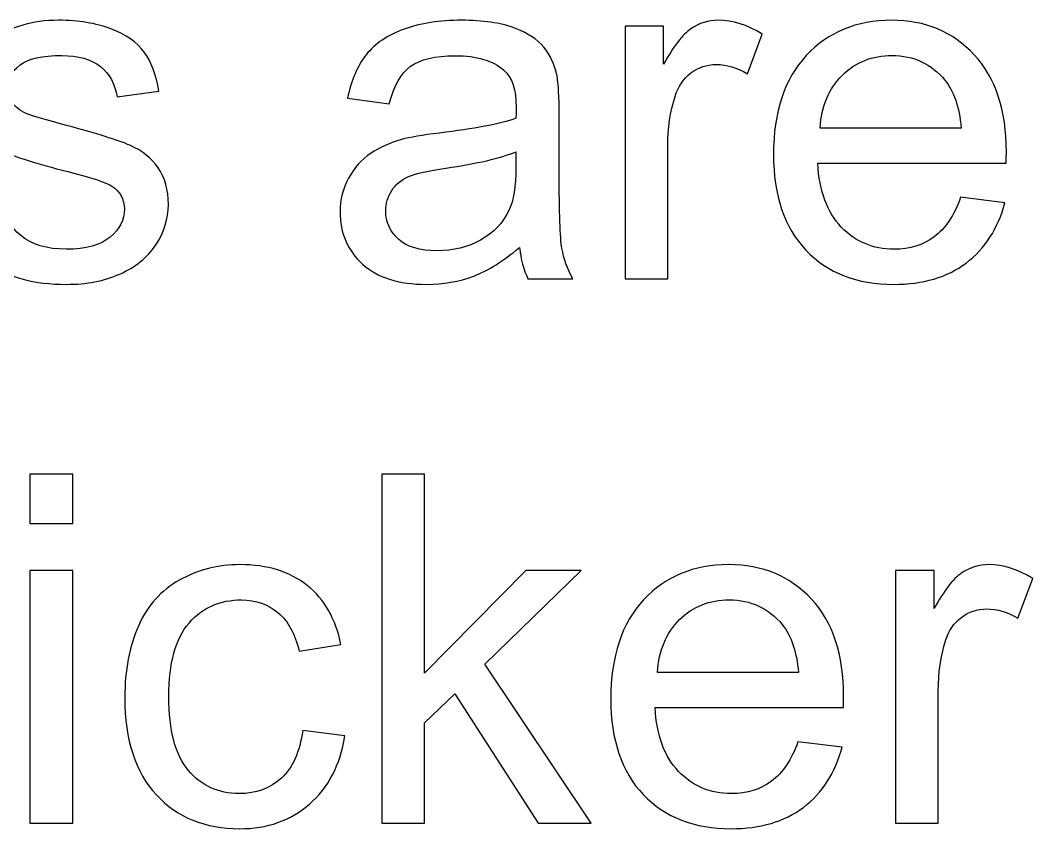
# Model space of a CAD drawing. Header units: centimetres. Extents: x -24.8 to 34.2, y -10 to 25.5.
# Drawn here: x -2.741 to -0.981, y 9.711 to 11.115 of the extents above; entities that cross this region are included whole.
import ezdxf

# ---------------------------------------------------------------- set-up
doc = ezdxf.new("R2010")
doc.units = ezdxf.units.CM
doc.header["$MEASUREMENT"] = 0
doc.layers.add('Layer 1', color=7, linetype='Continuous')

msp = doc.modelspace()

# ---------------------------------------------------------------- linework, layer by layer
at = {"layer": 'Layer 1', "color": 250}
for points, knots in [([(-2.84768, 10.79744), (-2.84768, 10.79744), (-2.77417, 10.80901), (-2.77417, 10.80901), (-2.77417, 10.80901), (-2.77007, 10.77952), (-2.7585, 10.75694), (-2.73959, 10.74114), (-2.73959, 10.74114), (-2.72083, 10.72548), (-2.69444, 10.71757), (-2.66043, 10.71757), (-2.66043, 10.71757), (-2.62628, 10.71757), (-2.60088, 10.72463), (-2.58437, 10.73846), (-2.58437, 10.73846), (-2.56786, 10.75243), (-2.55954, 10.7688), (-2.55954, 10.78742), (-2.55954, 10.78742), (-2.55954, 10.80436), (-2.56688, 10.81748), (-2.58155, 10.82722), (-2.58155, 10.82722), (-2.59171, 10.83385), (-2.61711, 10.84217), (-2.65761, 10.85233), (-2.65761, 10.85233), (-2.71208, 10.86616), (-2.75004, 10.87802), (-2.77106, 10.88817), (-2.77106, 10.88817), (-2.79209, 10.89819), (-2.80817, 10.91216), (-2.81904, 10.92994), (-2.81904, 10.92994), (-2.8299, 10.94772), (-2.83541, 10.96734), (-2.83541, 10.98879), (-2.83541, 10.98879), (-2.83541, 11.0084), (-2.83089, 11.02646), (-2.82186, 11.04311), (-2.82186, 11.04311), (-2.81297, 11.05991), (-2.8007, 11.07373), (-2.78531, 11.08474), (-2.78531, 11.08474), (-2.77374, 11.09321), (-2.75794, 11.10055), (-2.73804, 11.10647), (-2.73804, 11.10647), (-2.718, 11.1124), (-2.69656, 11.11536), (-2.6737, 11.11536), (-2.6737, 11.11536), (-2.63927, 11.11536), (-2.60907, 11.11028), (-2.58296, 11.1004), (-2.58296, 11.1004), (-2.55686, 11.09053), (-2.53767, 11.07712), (-2.52525, 11.06019), (-2.52525, 11.06019), (-2.51283, 11.04311), (-2.50436, 11.02054), (-2.49971, 10.99217), (-2.49971, 10.99217), (-2.49971, 10.99217), (-2.57238, 10.98215), (-2.57238, 10.98215), (-2.57238, 10.98215), (-2.57577, 11.00473), (-2.58536, 11.02237), (-2.60117, 11.03507), (-2.60117, 11.03507), (-2.61697, 11.04777), (-2.63941, 11.05412), (-2.66833, 11.05412), (-2.66833, 11.05412), (-2.70248, 11.05412), (-2.72689, 11.04848), (-2.74143, 11.03719), (-2.74143, 11.03719), (-2.7561, 11.0259), (-2.76344, 11.01263), (-2.76344, 10.99754), (-2.76344, 10.99754), (-2.76344, 10.9878), (-2.76034, 10.97919), (-2.75427, 10.97143), (-2.75427, 10.97143), (-2.7482, 10.96339), (-2.73875, 10.9569), (-2.72577, 10.95153), (-2.72577, 10.95153), (-2.71829, 10.94885), (-2.69641, 10.9425), (-2.66001, 10.93262), (-2.66001, 10.93262), (-2.60737, 10.91851), (-2.57069, 10.90708), (-2.54994, 10.89805), (-2.54994, 10.89805), (-2.52906, 10.88916), (-2.51269, 10.87604), (-2.50084, 10.85897), (-2.50084, 10.85897), (-2.48898, 10.84189), (-2.48306, 10.82072), (-2.48306, 10.79532), (-2.48306, 10.79532), (-2.48306, 10.77049), (-2.49039, 10.74721), (-2.50479, 10.72519), (-2.50479, 10.72519), (-2.51932, 10.70332), (-2.54021, 10.68639), (-2.56744, 10.67439), (-2.56744, 10.67439), (-2.59467, 10.6624), (-2.62558, 10.65647), (-2.66001, 10.65647), (-2.66001, 10.65647), (-2.71716, 10.65647), (-2.76062, 10.66833), (-2.79054, 10.69203), (-2.79054, 10.69203), (-2.82045, 10.71574), (-2.8395, 10.75087), (-2.84768, 10.79744)], [0, 0, 0, 0, 0.030303, 0.030303, 0.030303, 0.030303, 0.0606061, 0.0606061, 0.0606061, 0.0606061, 0.0909091, 0.0909091, 0.0909091, 0.0909091, 0.1212121, 0.1212121, 0.1212121, 0.1212121, 0.1515152, 0.1515152, 0.1515152, 0.1515152, 0.1818182, 0.1818182, 0.1818182, 0.1818182, 0.2121212, 0.2121212, 0.2121212, 0.2121212, 0.2424242, 0.2424242, 0.2424242, 0.2424242, 0.2727273, 0.2727273, 0.2727273, 0.2727273, 0.3030303, 0.3030303, 0.3030303, 0.3030303, 0.3333333, 0.3333333, 0.3333333, 0.3333333, 0.3636364, 0.3636364, 0.3636364, 0.3636364, 0.3939394, 0.3939394, 0.3939394, 0.3939394, 0.4242424, 0.4242424, 0.4242424, 0.4242424, 0.4545455, 0.4545455, 0.4545455, 0.4545455, 0.4848485, 0.4848485, 0.4848485, 0.4848485, 0.5151515, 0.5151515, 0.5151515, 0.5151515, 0.5454545, 0.5454545, 0.5454545, 0.5454545, 0.5757576, 0.5757576, 0.5757576, 0.5757576, 0.6060606, 0.6060606, 0.6060606, 0.6060606, 0.6363636, 0.6363636, 0.6363636, 0.6363636, 0.6666667, 0.6666667, 0.6666667, 0.6666667, 0.6969697, 0.6969697, 0.6969697, 0.6969697, 0.7272727, 0.7272727, 0.7272727, 0.7272727, 0.7575758, 0.7575758, 0.7575758, 0.7575758, 0.7878788, 0.7878788, 0.7878788, 0.7878788, 0.8181818, 0.8181818, 0.8181818, 0.8181818, 0.8484848, 0.8484848, 0.8484848, 0.8484848, 0.8787879, 0.8787879, 0.8787879, 0.8787879, 0.9090909, 0.9090909, 0.9090909, 0.9090909, 0.9393939, 0.9393939, 0.9393939, 0.9393939, 0.969697, 0.969697, 0.969697, 0.969697, 1, 1, 1, 1]), ([(-1.8729, 10.72054), (-1.90055, 10.69711), (-1.92708, 10.6806), (-1.95248, 10.67087), (-1.95248, 10.67087), (-1.97802, 10.66127), (-2.0054, 10.65647), (-2.03461, 10.65647), (-2.03461, 10.65647), (-2.08287, 10.65647), (-2.11984, 10.66818), (-2.1458, 10.69175), (-2.1458, 10.69175), (-2.17163, 10.71532), (-2.18461, 10.74551), (-2.18461, 10.78206), (-2.18461, 10.78206), (-2.18461, 10.80365), (-2.17981, 10.82326), (-2.16993, 10.84104), (-2.16993, 10.84104), (-2.1602, 10.85882), (-2.14736, 10.87308), (-2.13155, 10.8838), (-2.13155, 10.8838), (-2.11561, 10.89452), (-2.09783, 10.90271), (-2.07793, 10.90821), (-2.07793, 10.90821), (-2.0634, 10.91202), (-2.04138, 10.91583), (-2.01189, 10.91936), (-2.01189, 10.91936), (-1.95178, 10.92656), (-1.90747, 10.93502), (-1.87911, 10.94504), (-1.87911, 10.94504), (-1.87882, 10.9552), (-1.87868, 10.96169), (-1.87868, 10.96437), (-1.87868, 10.96437), (-1.87868, 10.99471), (-1.88574, 11.01616), (-1.89985, 11.02844), (-1.89985, 11.02844), (-1.91876, 11.04537), (-1.94712, 11.0537), (-1.98452, 11.0537), (-1.98452, 11.0537), (-2.01951, 11.0537), (-2.04533, 11.04763), (-2.06213, 11.03535), (-2.06213, 11.03535), (-2.07878, 11.02308), (-2.09105, 11.00135), (-2.0991, 10.97016), (-2.0991, 10.97016), (-2.0991, 10.97016), (-2.17177, 10.98018), (-2.17177, 10.98018), (-2.17177, 10.98018), (-2.16514, 11.01122), (-2.15427, 11.03648), (-2.13917, 11.05553), (-2.13917, 11.05553), (-2.12407, 11.07472), (-2.10206, 11.08954), (-2.07341, 11.09984), (-2.07341, 11.09984), (-2.04477, 11.11014), (-2.01161, 11.11536), (-1.97379, 11.11536), (-1.97379, 11.11536), (-1.93626, 11.11536), (-1.90592, 11.11085), (-1.88249, 11.1021), (-1.88249, 11.1021), (-1.85907, 11.09321), (-1.84185, 11.0822), (-1.83071, 11.0688), (-1.83071, 11.0688), (-1.8197, 11.05539), (-1.81208, 11.0386), (-1.80756, 11.01814), (-1.80756, 11.01814), (-1.80516, 11.00544), (-1.80389, 10.98258), (-1.80389, 10.94956), (-1.80389, 10.94956), (-1.80389, 10.94956), (-1.80389, 10.85036), (-1.80389, 10.85036), (-1.80389, 10.85036), (-1.80389, 10.78107), (-1.80234, 10.73733), (-1.7991, 10.71913), (-1.7991, 10.71913), (-1.79599, 10.70078), (-1.78964, 10.68314), (-1.78033, 10.66635), (-1.78033, 10.66635), (-1.78033, 10.66635), (-1.85808, 10.66635), (-1.85808, 10.66635), (-1.85808, 10.66635), (-1.8657, 10.68173), (-1.87078, 10.69979), (-1.8729, 10.72054)], [0, 0, 0, 0, 0.037037, 0.037037, 0.037037, 0.037037, 0.0740741, 0.0740741, 0.0740741, 0.0740741, 0.1111111, 0.1111111, 0.1111111, 0.1111111, 0.1481481, 0.1481481, 0.1481481, 0.1481481, 0.1851852, 0.1851852, 0.1851852, 0.1851852, 0.2222222, 0.2222222, 0.2222222, 0.2222222, 0.2592593, 0.2592593, 0.2592593, 0.2592593, 0.2962963, 0.2962963, 0.2962963, 0.2962963, 0.3333333, 0.3333333, 0.3333333, 0.3333333, 0.3703704, 0.3703704, 0.3703704, 0.3703704, 0.4074074, 0.4074074, 0.4074074, 0.4074074, 0.4444444, 0.4444444, 0.4444444, 0.4444444, 0.4814815, 0.4814815, 0.4814815, 0.4814815, 0.5185185, 0.5185185, 0.5185185, 0.5185185, 0.5555556, 0.5555556, 0.5555556, 0.5555556, 0.5925926, 0.5925926, 0.5925926, 0.5925926, 0.6296296, 0.6296296, 0.6296296, 0.6296296, 0.6666667, 0.6666667, 0.6666667, 0.6666667, 0.7037037, 0.7037037, 0.7037037, 0.7037037, 0.7407407, 0.7407407, 0.7407407, 0.7407407, 0.7777778, 0.7777778, 0.7777778, 0.7777778, 0.8148148, 0.8148148, 0.8148148, 0.8148148, 0.8518519, 0.8518519, 0.8518519, 0.8518519, 0.8888889, 0.8888889, 0.8888889, 0.8888889, 0.9259259, 0.9259259, 0.9259259, 0.9259259, 0.962963, 0.962963, 0.962963, 0.962963, 1, 1, 1, 1]), ([(-1.68932, 10.66635), (-1.68932, 10.66635), (-1.68932, 11.10534), (-1.68932, 11.10534), (-1.68932, 11.10534), (-1.68932, 11.10534), (-1.62243, 11.10534), (-1.62243, 11.10534), (-1.62243, 11.10534), (-1.62243, 11.10534), (-1.62243, 11.03888), (-1.62243, 11.03888), (-1.62243, 11.03888), (-1.60536, 11.06992), (-1.58955, 11.09053), (-1.57502, 11.1004), (-1.57502, 11.1004), (-1.56062, 11.11028), (-1.54468, 11.11536), (-1.52732, 11.11536), (-1.52732, 11.11536), (-1.50221, 11.11536), (-1.47681, 11.10732), (-1.45084, 11.09137), (-1.45084, 11.09137), (-1.45084, 11.09137), (-1.47652, 11.02223), (-1.47652, 11.02223), (-1.47652, 11.02223), (-1.49459, 11.03309), (-1.51279, 11.03846), (-1.53099, 11.03846), (-1.53099, 11.03846), (-1.54736, 11.03846), (-1.56189, 11.03352), (-1.57488, 11.02378), (-1.57488, 11.02378), (-1.58786, 11.0139), (-1.59703, 11.00036), (-1.60253, 10.983), (-1.60253, 10.983), (-1.61086, 10.95661), (-1.61495, 10.92769), (-1.61495, 10.89622), (-1.61495, 10.89622), (-1.61495, 10.89622), (-1.61495, 10.66635), (-1.61495, 10.66635), (-1.61495, 10.66635), (-1.61495, 10.66635), (-1.68932, 10.66635), (-1.68932, 10.66635)], [0, 0, 0, 0, 0.0769231, 0.0769231, 0.0769231, 0.0769231, 0.1538462, 0.1538462, 0.1538462, 0.1538462, 0.2307692, 0.2307692, 0.2307692, 0.2307692, 0.3076923, 0.3076923, 0.3076923, 0.3076923, 0.3846154, 0.3846154, 0.3846154, 0.3846154, 0.4615385, 0.4615385, 0.4615385, 0.4615385, 0.5384615, 0.5384615, 0.5384615, 0.5384615, 0.6153846, 0.6153846, 0.6153846, 0.6153846, 0.6923077, 0.6923077, 0.6923077, 0.6923077, 0.7692308, 0.7692308, 0.7692308, 0.7692308, 0.8461538, 0.8461538, 0.8461538, 0.8461538, 0.9230769, 0.9230769, 0.9230769, 0.9230769, 1, 1, 1, 1]), ([(-1.10611, 10.80774), (-1.10611, 10.80774), (-1.0292, 10.79829), (-1.0292, 10.79829), (-1.0292, 10.79829), (-1.04134, 10.75327), (-1.06377, 10.71842), (-1.09651, 10.69358), (-1.09651, 10.69358), (-1.12939, 10.66889), (-1.1713, 10.65647), (-1.22224, 10.65647), (-1.22224, 10.65647), (-1.28645, 10.65647), (-1.33739, 10.67623), (-1.37492, 10.71574), (-1.37492, 10.71574), (-1.4126, 10.75525), (-1.43137, 10.81071), (-1.43137, 10.88211), (-1.43137, 10.88211), (-1.43137, 10.95605), (-1.41232, 11.01334), (-1.37436, 11.05412), (-1.37436, 11.05412), (-1.33626, 11.0949), (-1.28701, 11.11536), (-1.22633, 11.11536), (-1.22633, 11.11536), (-1.16763, 11.11536), (-1.11965, 11.09532), (-1.08254, 11.05539), (-1.08254, 11.05539), (-1.04529, 11.01546), (-1.02666, 10.95915), (-1.02666, 10.88676), (-1.02666, 10.88676), (-1.02666, 10.88225), (-1.0268, 10.87562), (-1.02709, 10.86687), (-1.02709, 10.86687), (-1.02709, 10.86687), (-1.35446, 10.86687), (-1.35446, 10.86687), (-1.35446, 10.86687), (-1.35178, 10.81861), (-1.33809, 10.78164), (-1.31354, 10.7561), (-1.31354, 10.7561), (-1.28899, 10.73041), (-1.25851, 10.71757), (-1.22182, 10.71757), (-1.22182, 10.71757), (-1.19458, 10.71757), (-1.1713, 10.72477), (-1.15197, 10.73916), (-1.15197, 10.73916), (-1.13264, 10.75341), (-1.1174, 10.77627), (-1.10611, 10.80774)], [0, 0, 0, 0, 0.0666667, 0.0666667, 0.0666667, 0.0666667, 0.1333333, 0.1333333, 0.1333333, 0.1333333, 0.2, 0.2, 0.2, 0.2, 0.2666667, 0.2666667, 0.2666667, 0.2666667, 0.3333333, 0.3333333, 0.3333333, 0.3333333, 0.4, 0.4, 0.4, 0.4, 0.4666667, 0.4666667, 0.4666667, 0.4666667, 0.5333333, 0.5333333, 0.5333333, 0.5333333, 0.6, 0.6, 0.6, 0.6, 0.6666667, 0.6666667, 0.6666667, 0.6666667, 0.7333333, 0.7333333, 0.7333333, 0.7333333, 0.8, 0.8, 0.8, 0.8, 0.8666667, 0.8666667, 0.8666667, 0.8666667, 0.9333333, 0.9333333, 0.9333333, 0.9333333, 1, 1, 1, 1]), ([(-1.35037, 10.92811), (-1.35037, 10.92811), (-1.10526, 10.92811), (-1.10526, 10.92811), (-1.10526, 10.92811), (-1.10851, 10.96494), (-1.11796, 10.99274), (-1.13334, 11.01108), (-1.13334, 11.01108), (-1.15705, 11.03973), (-1.18781, 11.05412), (-1.22549, 11.05412), (-1.22549, 11.05412), (-1.25963, 11.05412), (-1.28842, 11.04269), (-1.3117, 11.01983), (-1.3117, 11.01983), (-1.33499, 10.99697), (-1.34783, 10.96635), (-1.35037, 10.92811)], [0, 0, 0, 0, 0.2, 0.2, 0.2, 0.2, 0.4, 0.4, 0.4, 0.4, 0.6, 0.6, 0.6, 0.6, 0.8, 0.8, 0.8, 0.8, 1, 1, 1, 1]), ([(-1.87911, 10.88676), (-1.9062, 10.87562), (-1.9467, 10.8663), (-2.0006, 10.85854), (-2.0006, 10.85854), (-2.03122, 10.85417), (-2.05295, 10.84923), (-2.06551, 10.84373), (-2.06551, 10.84373), (-2.07821, 10.83822), (-2.08809, 10.83018), (-2.09486, 10.81945), (-2.09486, 10.81945), (-2.10178, 10.80887), (-2.10531, 10.79716), (-2.10531, 10.78418), (-2.10531, 10.78418), (-2.10531, 10.76428), (-2.09769, 10.74777), (-2.08273, 10.73451), (-2.08273, 10.73451), (-2.06777, 10.72138), (-2.04576, 10.71475), (-2.01683, 10.71475), (-2.01683, 10.71475), (-1.98818, 10.71475), (-1.96264, 10.72096), (-1.94035, 10.73352), (-1.94035, 10.73352), (-1.91805, 10.74608), (-1.90154, 10.76329), (-1.8911, 10.78502), (-1.8911, 10.78502), (-1.88306, 10.80182), (-1.87911, 10.82665), (-1.87911, 10.85939), (-1.87911, 10.85939), (-1.87911, 10.85939), (-1.87911, 10.88676), (-1.87911, 10.88676)], [0, 0, 0, 0, 0.1, 0.1, 0.1, 0.1, 0.2, 0.2, 0.2, 0.2, 0.3, 0.3, 0.3, 0.3, 0.4, 0.4, 0.4, 0.4, 0.5, 0.5, 0.5, 0.5, 0.6, 0.6, 0.6, 0.6, 0.7, 0.7, 0.7, 0.7, 0.8, 0.8, 0.8, 0.8, 0.9, 0.9, 0.9, 0.9, 1, 1, 1, 1]), ([(-2.72379, 10.2409), (-2.72379, 10.2409), (-2.72379, 10.32656), (-2.72379, 10.32656), (-2.72379, 10.32656), (-2.72379, 10.32656), (-2.64928, 10.32656), (-2.64928, 10.32656), (-2.64928, 10.32656), (-2.64928, 10.32656), (-2.64928, 10.2409), (-2.64928, 10.2409), (-2.64928, 10.2409), (-2.64928, 10.2409), (-2.72379, 10.2409), (-2.72379, 10.2409)], [0, 0, 0, 0, 0.25, 0.25, 0.25, 0.25, 0.5, 0.5, 0.5, 0.5, 0.75, 0.75, 0.75, 0.75, 1, 1, 1, 1]), ([(-2.11236, 9.72049), (-2.11236, 9.72049), (-2.11236, 10.32656), (-2.11236, 10.32656), (-2.11236, 10.32656), (-2.11236, 10.32656), (-2.03785, 10.32656), (-2.03785, 10.32656), (-2.03785, 10.32656), (-2.03785, 10.32656), (-2.03785, 9.98098), (-2.03785, 9.98098), (-2.03785, 9.98098), (-2.03785, 9.98098), (-1.86175, 10.15948), (-1.86175, 10.15948), (-1.86175, 10.15948), (-1.86175, 10.15948), (-1.76551, 10.15948), (-1.76551, 10.15948), (-1.76551, 10.15948), (-1.76551, 10.15948), (-1.93329, 9.99664), (-1.93329, 9.99664), (-1.93329, 9.99664), (-1.93329, 9.99664), (-1.74844, 9.72049), (-1.74844, 9.72049), (-1.74844, 9.72049), (-1.74844, 9.72049), (-1.8403, 9.72049), (-1.8403, 9.72049), (-1.8403, 9.72049), (-1.8403, 9.72049), (-1.98536, 9.945), (-1.98536, 9.945), (-1.98536, 9.945), (-1.98536, 9.945), (-2.03785, 9.89448), (-2.03785, 9.89448), (-2.03785, 9.89448), (-2.03785, 9.89448), (-2.03785, 9.72049), (-2.03785, 9.72049), (-2.03785, 9.72049), (-2.03785, 9.72049), (-2.11236, 9.72049), (-2.11236, 9.72049)], [0, 0, 0, 0, 0.0833333, 0.0833333, 0.0833333, 0.0833333, 0.1666667, 0.1666667, 0.1666667, 0.1666667, 0.25, 0.25, 0.25, 0.25, 0.3333333, 0.3333333, 0.3333333, 0.3333333, 0.4166667, 0.4166667, 0.4166667, 0.4166667, 0.5, 0.5, 0.5, 0.5, 0.5833333, 0.5833333, 0.5833333, 0.5833333, 0.6666667, 0.6666667, 0.6666667, 0.6666667, 0.75, 0.75, 0.75, 0.75, 0.8333333, 0.8333333, 0.8333333, 0.8333333, 0.9166667, 0.9166667, 0.9166667, 0.9166667, 1, 1, 1, 1]), ([(-2.72379, 9.72049), (-2.72379, 9.72049), (-2.72379, 10.15948), (-2.72379, 10.15948), (-2.72379, 10.15948), (-2.72379, 10.15948), (-2.64928, 10.15948), (-2.64928, 10.15948), (-2.64928, 10.15948), (-2.64928, 10.15948), (-2.64928, 9.72049), (-2.64928, 9.72049), (-2.64928, 9.72049), (-2.64928, 9.72049), (-2.72379, 9.72049), (-2.72379, 9.72049)], [0, 0, 0, 0, 0.25, 0.25, 0.25, 0.25, 0.5, 0.5, 0.5, 0.5, 0.75, 0.75, 0.75, 0.75, 1, 1, 1, 1]), ([(-2.24952, 9.88136), (-2.24952, 9.88136), (-2.17642, 9.87176), (-2.17642, 9.87176), (-2.17642, 9.87176), (-2.18432, 9.82138), (-2.20479, 9.78187), (-2.2378, 9.75337), (-2.2378, 9.75337), (-2.27068, 9.72486), (-2.31118, 9.71061), (-2.35916, 9.71061), (-2.35916, 9.71061), (-2.41913, 9.71061), (-2.46753, 9.73023), (-2.50394, 9.76946), (-2.50394, 9.76946), (-2.54049, 9.80868), (-2.55883, 9.86499), (-2.55883, 9.93836), (-2.55883, 9.93836), (-2.55883, 9.98578), (-2.55093, 10.02726), (-2.53526, 10.06282), (-2.53526, 10.06282), (-2.51946, 10.09838), (-2.49561, 10.12505), (-2.46344, 10.14283), (-2.46344, 10.14283), (-2.43141, 10.16061), (-2.39641, 10.1695), (-2.35874, 10.1695), (-2.35874, 10.1695), (-2.31104, 10.1695), (-2.27195, 10.15737), (-2.24176, 10.13324), (-2.24176, 10.13324), (-2.21142, 10.10911), (-2.19194, 10.07496), (-2.18334, 10.03051), (-2.18334, 10.03051), (-2.18334, 10.03051), (-2.25573, 10.01936), (-2.25573, 10.01936), (-2.25573, 10.01936), (-2.26264, 10.04885), (-2.27478, 10.07101), (-2.29227, 10.08596), (-2.29227, 10.08596), (-2.30977, 10.10078), (-2.33094, 10.10826), (-2.35577, 10.10826), (-2.35577, 10.10826), (-2.39331, 10.10826), (-2.42379, 10.09485), (-2.44721, 10.0679), (-2.44721, 10.0679), (-2.47064, 10.04109), (-2.48235, 9.99862), (-2.48235, 9.94048), (-2.48235, 9.94048), (-2.48235, 9.8815), (-2.47106, 9.8386), (-2.44834, 9.81179), (-2.44834, 9.81179), (-2.42576, 9.78512), (-2.39627, 9.77171), (-2.35987, 9.77171), (-2.35987, 9.77171), (-2.33066, 9.77171), (-2.30638, 9.78074), (-2.28677, 9.79866), (-2.28677, 9.79866), (-2.26716, 9.81659), (-2.25474, 9.8441), (-2.24952, 9.88136)], [0, 0, 0, 0, 0.0526316, 0.0526316, 0.0526316, 0.0526316, 0.1052632, 0.1052632, 0.1052632, 0.1052632, 0.1578947, 0.1578947, 0.1578947, 0.1578947, 0.2105263, 0.2105263, 0.2105263, 0.2105263, 0.2631579, 0.2631579, 0.2631579, 0.2631579, 0.3157895, 0.3157895, 0.3157895, 0.3157895, 0.3684211, 0.3684211, 0.3684211, 0.3684211, 0.4210526, 0.4210526, 0.4210526, 0.4210526, 0.4736842, 0.4736842, 0.4736842, 0.4736842, 0.5263158, 0.5263158, 0.5263158, 0.5263158, 0.5789474, 0.5789474, 0.5789474, 0.5789474, 0.6315789, 0.6315789, 0.6315789, 0.6315789, 0.6842105, 0.6842105, 0.6842105, 0.6842105, 0.7368421, 0.7368421, 0.7368421, 0.7368421, 0.7894737, 0.7894737, 0.7894737, 0.7894737, 0.8421053, 0.8421053, 0.8421053, 0.8421053, 0.8947368, 0.8947368, 0.8947368, 0.8947368, 0.9473684, 0.9473684, 0.9473684, 0.9473684, 1, 1, 1, 1]), ([(-1.38889, 9.86188), (-1.38889, 9.86188), (-1.31198, 9.85243), (-1.31198, 9.85243), (-1.31198, 9.85243), (-1.32412, 9.80741), (-1.34655, 9.77256), (-1.37929, 9.74772), (-1.37929, 9.74772), (-1.41217, 9.72303), (-1.45408, 9.71061), (-1.50502, 9.71061), (-1.50502, 9.71061), (-1.56923, 9.71061), (-1.62017, 9.73037), (-1.6577, 9.76988), (-1.6577, 9.76988), (-1.69538, 9.80939), (-1.71415, 9.86485), (-1.71415, 9.93625), (-1.71415, 9.93625), (-1.71415, 10.01019), (-1.6951, 10.06748), (-1.65714, 10.10826), (-1.65714, 10.10826), (-1.61904, 10.14904), (-1.56979, 10.1695), (-1.50911, 10.1695), (-1.50911, 10.1695), (-1.45041, 10.1695), (-1.40243, 10.14946), (-1.36532, 10.10953), (-1.36532, 10.10953), (-1.32807, 10.0696), (-1.30944, 10.01329), (-1.30944, 9.9409), (-1.30944, 9.9409), (-1.30944, 9.93639), (-1.30958, 9.92976), (-1.30987, 9.92101), (-1.30987, 9.92101), (-1.30987, 9.92101), (-1.63724, 9.92101), (-1.63724, 9.92101), (-1.63724, 9.92101), (-1.63456, 9.87275), (-1.62087, 9.83578), (-1.59632, 9.81024), (-1.59632, 9.81024), (-1.57177, 9.78455), (-1.54129, 9.77171), (-1.5046, 9.77171), (-1.5046, 9.77171), (-1.47736, 9.77171), (-1.45408, 9.77891), (-1.43475, 9.7933), (-1.43475, 9.7933), (-1.41542, 9.80755), (-1.40018, 9.83041), (-1.38889, 9.86188)], [0, 0, 0, 0, 0.0666667, 0.0666667, 0.0666667, 0.0666667, 0.1333333, 0.1333333, 0.1333333, 0.1333333, 0.2, 0.2, 0.2, 0.2, 0.2666667, 0.2666667, 0.2666667, 0.2666667, 0.3333333, 0.3333333, 0.3333333, 0.3333333, 0.4, 0.4, 0.4, 0.4, 0.4666667, 0.4666667, 0.4666667, 0.4666667, 0.5333333, 0.5333333, 0.5333333, 0.5333333, 0.6, 0.6, 0.6, 0.6, 0.6666667, 0.6666667, 0.6666667, 0.6666667, 0.7333333, 0.7333333, 0.7333333, 0.7333333, 0.8, 0.8, 0.8, 0.8, 0.8666667, 0.8666667, 0.8666667, 0.8666667, 0.9333333, 0.9333333, 0.9333333, 0.9333333, 1, 1, 1, 1]), ([(-1.21928, 9.72049), (-1.21928, 9.72049), (-1.21928, 10.15948), (-1.21928, 10.15948), (-1.21928, 10.15948), (-1.21928, 10.15948), (-1.15239, 10.15948), (-1.15239, 10.15948), (-1.15239, 10.15948), (-1.15239, 10.15948), (-1.15239, 10.09302), (-1.15239, 10.09302), (-1.15239, 10.09302), (-1.13532, 10.12406), (-1.11951, 10.14467), (-1.10498, 10.15454), (-1.10498, 10.15454), (-1.09058, 10.16442), (-1.07464, 10.1695), (-1.05728, 10.1695), (-1.05728, 10.1695), (-1.03217, 10.1695), (-1.00677, 10.16146), (-0.9808, 10.14551), (-0.9808, 10.14551), (-0.9808, 10.14551), (-1.00648, 10.07637), (-1.00648, 10.07637), (-1.00648, 10.07637), (-1.02455, 10.08723), (-1.04275, 10.0926), (-1.06095, 10.0926), (-1.06095, 10.0926), (-1.07732, 10.0926), (-1.09185, 10.08766), (-1.10484, 10.07792), (-1.10484, 10.07792), (-1.11782, 10.06804), (-1.12699, 10.0545), (-1.13249, 10.03714), (-1.13249, 10.03714), (-1.14082, 10.01075), (-1.14491, 9.98183), (-1.14491, 9.95036), (-1.14491, 9.95036), (-1.14491, 9.95036), (-1.14491, 9.72049), (-1.14491, 9.72049), (-1.14491, 9.72049), (-1.14491, 9.72049), (-1.21928, 9.72049), (-1.21928, 9.72049)], [0, 0, 0, 0, 0.0769231, 0.0769231, 0.0769231, 0.0769231, 0.1538462, 0.1538462, 0.1538462, 0.1538462, 0.2307692, 0.2307692, 0.2307692, 0.2307692, 0.3076923, 0.3076923, 0.3076923, 0.3076923, 0.3846154, 0.3846154, 0.3846154, 0.3846154, 0.4615385, 0.4615385, 0.4615385, 0.4615385, 0.5384615, 0.5384615, 0.5384615, 0.5384615, 0.6153846, 0.6153846, 0.6153846, 0.6153846, 0.6923077, 0.6923077, 0.6923077, 0.6923077, 0.7692308, 0.7692308, 0.7692308, 0.7692308, 0.8461538, 0.8461538, 0.8461538, 0.8461538, 0.9230769, 0.9230769, 0.9230769, 0.9230769, 1, 1, 1, 1]), ([(-1.63315, 9.98225), (-1.63315, 9.98225), (-1.38804, 9.98225), (-1.38804, 9.98225), (-1.38804, 9.98225), (-1.39129, 10.01908), (-1.40074, 10.04688), (-1.41612, 10.06522), (-1.41612, 10.06522), (-1.43983, 10.09387), (-1.47059, 10.10826), (-1.50827, 10.10826), (-1.50827, 10.10826), (-1.54241, 10.10826), (-1.5712, 10.09683), (-1.59448, 10.07397), (-1.59448, 10.07397), (-1.61777, 10.05111), (-1.63061, 10.02049), (-1.63315, 9.98225)], [0, 0, 0, 0, 0.2, 0.2, 0.2, 0.2, 0.4, 0.4, 0.4, 0.4, 0.6, 0.6, 0.6, 0.6, 0.8, 0.8, 0.8, 0.8, 1, 1, 1, 1])]:
    msp.add_open_spline(points, degree=3, knots=knots, dxfattribs=at)

doc.saveas('drawing.dxf')
